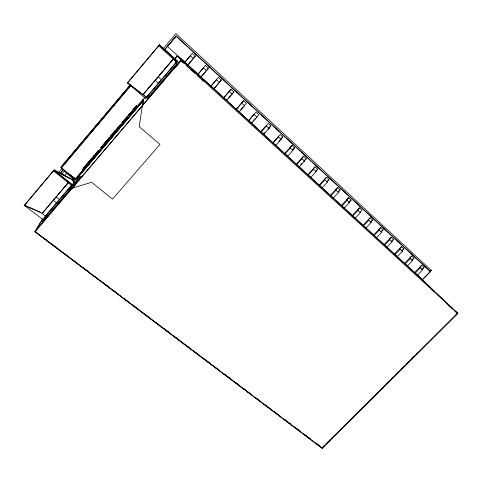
<?xml version="1.0" encoding="UTF-8"?>
<svg xmlns="http://www.w3.org/2000/svg" width="482" height="482" viewBox="0 0 482 482"><rect width="100%" height="100%" fill="white"/><g stroke="black" fill="none" stroke-linecap="round" stroke-linejoin="round"><path stroke-width="0.72" d="M155.204 80.301L158.355 83.235M108.197 138.918C107.07 139.443 107.335 141.907 108.366 140.871M147.637 97.979L147.872 95.906L175.828 63.064L176.635 64.528L173.725 67.944M142.371 105.805L143.148 100.419L77.62 177.424L71.957 188.323L91.574 182.268L112.529 199.12L159.958 144.419L139.208 126.652L143.148 100.419L143.1 101.937M142.636 104.654L142.871 103.299M142.31 105.932L143.238 100.497L77.62 177.418L82.675 175.864M143.202 94.43L173.442 58.961L176.984 62.515L177.623 61.768L177.201 61.094M55.695 197.433L56.448 196.379M53.641 199.687L53.351 200.313L56.575 202.82M137.165 106.89L137.364 106.492L136.436 105.691L134.671 107.805M135.081 109.209L134.936 109.866L135.37 109.378M90.062 162.47L94.532 156.849M134.153 108.408C134.11 110.372 136.478 103.973 137.599 106.612L132.966 112.24L132.038 111.408L132.93 109.86L132.43 110.42M129.477 116.072L132.887 112.312L132.225 113.029M74.535 181.515L71.282 178.924L54.117 169.947L24.1 205.772L24.365 205.41L42.223 213.291L43.302 211.857M53.388 170.809L71.993 185.823L72.583 185.13L74.445 181.678L71.246 179.129L54.062 170.152L53.851 170.447M128.549 115.27L131.954 111.511L132.881 112.336M132.038 111.408L136.665 105.805M132.267 110.595L136.436 105.691M123.699 123.115L124.525 121.609L122.832 123.723L121.904 122.934L126.435 117.451L127.489 118.674L130.062 115.638L129.429 116.355M129.405 116.319L129.61 115.638M86.248 164.724C88.555 161.368 81.398 171.52 86.525 166.537M130.056 115.662L129.128 114.837L126.555 117.873L127.489 116.276L126.844 116.969L131.954 111.511M127.489 118.674L127.971 118.084M128.682 114.843L128.495 115.553L129.128 114.837M125.212 119.44L122.591 122.536L123.525 123.332L126.145 120.235L125.212 119.44L124.555 120.181L124.784 119.428M93.767 157.801L93.225 158.831M123.525 123.332L122.597 122.512L123.597 120.819M122.235 124.844C121.428 122.35 117.271 127.254 119.831 127.676L122.247 124.82L120.53 126.417M54.117 169.947L24.365 205.41L43.121 219.732L45.736 215.346M121.313 124.025C119.825 125.916 114.746 129.043 116.957 131.056L118.62 129.086L117.68 128.29C115.457 130.785 120.928 124.326 119 126.742M117.68 128.29L116.017 130.261M113.909 132.219L115.662 130.122L116.59 130.905L115.306 132.448M111.125 135.996L112.053 136.816L111.125 135.996L112.192 134.255L111.71 134.791M113.403 132.815C112.758 135.424 115.632 128.507 116.686 131.188L112.053 136.816M108.866 138.129C110.492 136.749 106.751 140.298 109.191 140.184L111.782 137.117L110.842 136.334L110.209 137.051L111.101 135.496M110.131 138.756L110.113 138.539M108.251 139.4L110.842 136.334M111.264 135.309L108.715 138.292M111.541 134.978L115.662 130.122M109.191 140.184L108.263 139.364M108.854 140.563L107.914 139.78L108.854 140.563L106.257 143.624L105.13 142.654L104.118 143.732M108.36 138.726L105.817 141.702M104.907 145.209L103.757 144.154C103.082 145.974 104.323 143.594 101.395 147.462L102.335 148.239L104.919 145.178L103.967 144.431M104.293 145.835L104.684 144.931M129.634 86.555C128.519 87.019 129.562 86.489 130.261 85.814C130.116 86.935 129.218 85.151 130.158 86.049M105.13 142.654L105.395 142.196L100.871 147.667L101.804 148.438L102.268 147.811M102.335 148.239L101.407 147.426L102.588 145.534M101.804 148.438L101.949 148.113L101.021 147.341M127.676 88.875C127.531 90.056 126.609 88.224 127.567 89.122M96.888 154.095L96.418 155.132L97.304 154.101M93.592 156.614L98.286 150.661L93.592 156.614L94.52 157.421L95.002 156.831M124.398 92.761C124.242 94.02 123.296 92.134 124.272 93.026M93.888 155.74L90.242 160.446L91.285 158.807M91.538 160.452L91.182 161.217L91.737 160.657M91.405 158.662L88.929 161.554L89.863 162.314M121.554 96.364L121.169 95.834L121.826 95.81M87.983 163.211L85.428 166.236L86.368 166.995L88.929 163.976L87.983 163.211L87.369 163.904L88.453 162.133M86.043 167.362L85.103 166.597L86.043 167.362L83.488 170.387C80.976 170.411 85.007 166.85 83.398 168.079M88.929 161.554C89.074 161.868 92.424 158.247 93.791 155.861M86.368 166.995L85.447 166.194L86.441 164.772M85.712 167.453L85.91 167.061M86.115 164.874L88.628 161.91L89.544 162.705L87.887 164.645M83.488 170.387L82.561 169.586L85.079 166.639M119.879 98.117C119.723 99.479 118.705 97.491 119.741 98.4M85.754 165.308L83.259 168.23M74.746 186.01L78.813 178.009L82.362 176.918M84.778 166.694L85.591 165.495M73.74 186.877L78.253 178.069L82.458 176.773M116.62 101.985L115.933 102.045L116.307 102.582M57.105 204.814L70.185 189.462L71.939 186.13M47.736 215.544L46.519 214.611L42.38 221.726L69.986 189.312L72.427 184.69M62.461 166.182L61.214 168.043L75.282 179.28L75.728 178.448M71.993 185.823L73.234 183.461M70.119 174.791L75.325 178.949L72.481 176.557M74.897 179.015L74.222 180.28L73.276 179.527L73.957 178.268M73.445 180.726L74.65 178.467M113.728 105.636L113.36 105.094L114.059 105.016M74.716 178.876L73.113 181.232M112.125 107.311C111.957 108.83 110.866 106.739 111.951 107.631M72.788 180.009L73.842 178.057M111.438 137.057L112.035 136.279M108.878 111.161L108.143 111.318L108.51 111.824M108.076 112.228L108.263 111.89M106.335 114.174C104.931 115.138 106.112 114.017 106.95 113.445C106.775 115.065 105.642 112.909 106.757 113.782M104.407 116.457C104.226 118.126 103.076 115.945 104.208 116.807M42.952 221.226L46.706 214.755L71.884 185.172M56.4 196.608L56.171 196.999L59.388 199.512M101.184 120.283C101.003 120.807 99.907 120.145 100.75 121.018M100.352 121.38L100.569 121.012M321.934 447.724L321.862 448.043L34.945 231.764L181.039 60.274L457.9 313.523L322.271 448.393M35.005 231.661L42.735 219.033M98.653 123.284C97.159 124.41 98.388 123.115 99.262 122.555C99.069 124.314 97.876 122.085 99.045 122.928M42.549 218.894L35.108 231.734L35.963 230.727M111.113 136.026L115.752 130.399M96.737 125.549C96.539 127.356 95.322 125.103 96.502 125.941M71.698 185.028L45.368 215.978L42.145 213.508L42.404 213.08M92.918 130.08L92.671 130.483L93.526 129.357C93.321 131.218 92.074 128.941 93.285 129.76M73.517 178.183L64.437 170.935L66.835 172.96L66.636 173.285L73.294 178.599M91.369 132.026C89.977 132.658 91.972 130.863 90.755 132.755C89.532 131.948 90.797 134.243 91.008 132.339M88.845 135.02L88.58 135.442L88.453 134.833M84.754 139.985C83.862 139.033 85.163 139.732 85.302 139.105M83.735 141.075C82.289 141.835 84.338 139.834 83.127 141.798C81.85 141.033 83.181 143.371 83.41 141.353M66.835 172.96L64.461 175.767L62.064 173.749M76.855 148.649L77.735 148.076M70.8 156.295C70.233 156.156 67.992 159.343 70.203 157.005M67.986 159.741C67.884 161.024 66.841 159.355 67.697 159.614M67.052 160.741C66.95 161.476 65.45 160.783 66.359 161.783M64.245 164.272L64.817 163.41M121.904 122.934L123.241 121.241M66.07 171.556L60.919 167.32L62.654 168.706M61.823 166.061L130.423 84.79M137.599 106.612L137.195 107.149M100.871 147.667L102.232 145.944M116.686 131.188L115.361 132.881M131.833 113.258L132.273 112.631L131.755 113.113M135.665 108.733L134.996 109.541L134.056 108.787L135.315 107.137L134.056 108.787M98.521 152.384L99.214 151.432L98.605 152.065M84.019 169.736L83.669 170.158M86.899 166.35L86.543 166.772M102.865 147.588L102.509 148.016M106.787 142.973L106.438 143.401M109.715 139.539L109.36 139.961M120.349 127.037L119.94 127.531M133.496 111.589L133.14 112.017M117.216 130.724L116.963 131.026L116.029 130.236M147.323 96.057L146.179 97.34L145.956 98.961L127.543 82.753L159.446 44.868L174.062 58.232M159.446 44.868L127.507 82.988L143.009 94.653L173.068 59.274M60.865 167.399L130.206 85.175M65.353 162.374L130.459 85.169M72.077 154.776L72.68 154.065C72.427 156.24 71.011 153.854 72.36 154.559M77.427 148.552L78.337 147.359C78.096 149.456 76.728 147.094 78.036 147.829M79.62 145.841L80.229 145.124C80.096 145.781 78.741 145.082 79.632 146.046M85.031 139.539L85.91 138.382C85.688 140.364 84.38 138.039 85.639 138.822M113.897 105.329L114.68 104.281C114.517 105.751 113.451 103.69 114.517 104.588M121.693 96.087L122.446 95.075C122.289 96.37 121.325 94.454 122.32 95.346M61.678 167.344L130.767 85.447M61.214 168.043L130.64 85.76M58.515 172.719L62.039 168.507M163.32 48.562L175.93 33.62L431.354 270.45L422.28 279.668M89.387 162.892L88.314 164.669L88.766 164.163M112.228 136.593L113.119 135.032L112.637 135.569M59.991 173.496L63.395 169.471M164.428 49.869L176.207 36.126L430.492 271.577L422.395 279.807M60.202 173.424L63.6 169.399M164.483 49.851L176.111 36.078L429.414 270.619M176.207 36.126L167.489 46.435L422.744 280.126M62.015 173.821L64.437 170.935M95.719 153.818L97.093 152.065L95.478 154.361L96.978 152.469L95.689 153.891M128.772 114.981L130.134 113.258L129.074 114.385M96.659 154.589L97.105 154.059L96.623 154.662M129.7 115.776L130.152 115.252M135.671 109.028L136.008 108.631M50.538 203.338L51.502 202.211M58.726 193.704L59.635 192.631M63.986 187.516L64.956 186.365M66.902 184.076L67.878 182.931M144.058 93.255L143.009 94.653M148.088 88.507L149.547 86.79M151.005 85.079L152.457 83.362M156.505 78.596L157.469 77.638M159.47 75.114L160.337 74.089M162.073 72.047L163.037 70.914M164.476 69.215L165.916 67.522M167.356 65.823L168.32 64.69M170.242 62.431L171.206 61.298M42.223 213.291L68.227 182.684M42.145 213.508L68.45 182.545M71.734 179.503L73.632 177.274M71.848 179.467L73.306 177.75M174.707 59.159L177.629 55.719L181.051 60.292L34.945 231.764M72.192 179.87L74.192 177.503M72.535 180.141L74.047 178.34M72.878 179.87L73.86 178.695M72.342 180.623L73.276 179.527M125.151 118.994L126.356 117.692M107.432 140.087L109.197 137.979M113.228 133.243L114.511 131.598L113.21 133.297M85.103 166.597L84.489 167.296M98.828 151.005L100.256 149.33M75.325 178.949L82.994 169.899M88.29 163.705L89.785 161.922M98.961 151.167L101.419 148.245M104.293 144.895L105.781 143.118M126.121 119.241L127.109 118.048M138.732 104.419L140.196 102.66M141.642 100.997L143.094 99.286M75.282 179.28L83.085 170.116M88.447 163.814L89.905 162.097M98.677 151.782L102.094 147.775M104.528 144.907L105.992 143.19M112.324 135.743L113.3 134.599M115.252 132.303L116.222 131.158M120.614 126.001L124.513 121.422M125.971 119.705L126.947 118.554M137.183 106.528L144.98 97.358M85.031 168.001L85.868 167.013M94.418 156.963L93.165 158.433L93.677 157.867M96.045 155.053L96.978 153.957M104.383 145.257L105.841 143.54M107.173 141.973L108.022 140.973M112.475 135.761L113.397 134.659M125.712 120.217L127.362 118.241L126.079 119.783M134.586 109.757L135.593 108.601M118.367 129.224L119.681 127.682M94.52 157.421L99.19 151.74L98.521 152.426M77.801 177.569L143.329 100.575M73.487 182.811L74.445 181.678M175.352 63.13L176.298 61.949M176.581 61.823L146.335 97.364L127.543 82.753M176.834 63.979L175.647 62.895L176.442 64.359L147.365 98.497L147.691 95.743L149.39 97.237M43.543 220.738L44.995 219.033M45.965 217.894L47.905 215.623M48.869 214.484L56.135 205.953M149.492 96.388L150.462 95.255M151.914 93.544L153.372 91.839M154.824 90.134L155.794 88.995M157.735 86.718L158.705 85.579M160.157 83.874L161.609 82.169M163.067 80.458L164.519 78.753M165.489 77.614L166.941 75.909M168.393 74.204L169.851 72.493M170.821 71.36L172.755 69.083M68.685 192.33L69.661 191.185M174.827 67.769L181.136 60.364L177.713 55.798M175.267 67.456L181.232 60.455M183.202 62.6L179.244 57.045M105.046 144.504L106.191 143.281L105.263 142.503M184.847 62.347L190.348 55.743L193.372 58.521L187.793 65.046L184.763 62.25L192.372 53.333L195.331 56.063L193.372 58.521M105.968 141.539L106.426 141.021L105.323 142.841L107.902 139.81L107.281 140.497M134.984 109.589L135.84 108.631M125.983 120.434L125.645 120.813M118.307 129.447L118.62 129.086M104.757 145.371L104.431 145.745M108.685 140.756L108.215 141.28M111.619 137.31L111.294 137.683M85.88 167.555L85.428 168.055M198.012 74.397L203.464 67.835L206.477 70.601L200.916 77.06L197.891 74.27L205.477 65.45L208.393 68.143L206.477 70.601M208.393 68.143L200.916 77.06M210.977 86.272L216.388 79.753L219.382 82.506L213.839 88.887L210.827 86.109L218.418 77.409L221.268 80.048L219.382 82.506M231.101 89.146L223.564 97.774L226.57 100.545L232.095 94.231L229.119 91.49L231.143 89.176L233.945 91.773L232.095 94.231M223.75 97.966L229.119 91.49M227.317 99.274L226.57 100.545M228.727 97.659L231.083 94.966M232.023 93.894L233.945 91.773M243.633 100.732L236.12 109.269L239.114 112.029L244.621 105.781L241.657 103.058L243.633 100.732L246.441 103.323L244.049 105.95M236.337 109.486L241.657 103.058M240.765 109.673L243.109 107.01M248.742 120.843L254.02 114.457L256.966 117.162L251.477 123.35L248.489 120.59L255.978 112.143L258.756 114.71L256.966 117.162M252.219 121.97L251.218 123.091L251.477 123.35M253.713 120.283L255.207 118.596M260.961 132.032L266.438 125.898L266.197 125.688L269.131 128.381L263.66 134.502L260.678 131.755L268.143 123.392L270.884 125.929L268.884 128.164L269.131 128.381M264.865 132.55L263.371 134.219L263.66 134.502M267.847 129.212L270.884 125.929M273.011 143.058L278.463 136.99L278.198 136.755L281.12 139.437L275.668 145.492L272.698 142.756L280.199 134.532L282.844 136.984L280.849 139.196L281.12 139.437M278.819 141.328L279.807 140.232M280.801 139.129L282.844 136.984M291.953 145.413L284.543 153.601L287.501 156.331L292.935 150.336L290.031 147.667L291.953 145.413L294.629 147.884L292.64 150.077L292.935 150.336M284.88 153.927L290.321 147.926L290.031 147.667M292.092 150.547L294.629 147.884M303.606 156.186L296.219 164.29L299.171 167.007L304.588 161.078L301.696 158.421L303.606 156.186L306.251 158.626L304.269 160.795L304.588 161.078M296.587 164.645L302.009 158.698L301.696 158.421M300.762 164.495L301.75 163.416M303.714 161.259L306.251 158.626M315.095 166.808L307.727 174.827L310.673 177.539L316.072 171.67L313.192 169.025L315.095 166.808L317.704 169.218L315.728 171.369L316.072 171.67M308.125 175.207L313.529 169.327L313.192 169.025M315.668 171.285L317.138 169.682M326.416 177.28L319.078 185.221L322.012 187.926L327.392 182.112L324.531 179.485L326.416 177.28L329.001 179.666L327.031 181.792L327.392 182.112M319.5 185.624L324.886 179.798L324.531 179.485M326.965 181.702L329.001 179.666M337.587 187.606L330.272 195.469L333.201 198.162L338.557 192.408L335.713 189.794L337.587 187.606L340.141 189.962L338.177 192.065L338.557 192.408M330.718 195.897L336.087 190.131L335.713 189.794M338.105 191.975L340.141 189.962M348.6 197.789L341.31 205.573L344.226 208.26L349.571 202.567L346.733 199.958L348.6 197.789L351.125 200.12L349.167 202.205L349.571 202.567M341.786 206.025L347.13 200.313L346.733 199.958M348.607 202.627L351.125 200.12M359.464 207.832L352.197 215.544L355.107 218.219L360.434 212.58L357.608 209.989L359.464 207.832L361.958 210.134L360.012 212.201L360.434 212.58M352.697 216.014L358.024 210.363L357.608 209.989M370.182 217.744L362.94 225.377L365.838 228.046L371.146 222.461L368.338 219.876L370.182 217.744L372.646 220.021L370.706 222.063L371.146 222.461M363.458 225.871L368.772 220.268L368.338 219.876M370.477 222.106L372.646 220.021M380.75 227.516L373.532 235.071L376.424 237.734L381.708 232.203L378.918 229.637L380.75 227.516L383.19 229.763L381.25 231.788L381.708 232.203M374.08 235.59L379.37 230.047L378.918 229.637M381.021 231.83L383.19 229.763M391.179 237.156L383.985 244.645L386.865 247.296L392.137 241.819L389.354 239.265L391.179 237.156L393.589 239.379L391.661 241.386L392.137 241.819M384.552 245.181L389.83 239.687L389.354 239.265M391.426 241.422L393.589 239.379M401.464 246.67L394.3 254.086L397.168 256.731L402.422 251.303L399.65 248.76L401.464 246.67L403.85 248.869L401.928 250.857L402.422 251.303M394.885 254.641L400.144 249.2L399.65 248.76M401.693 250.887L403.85 248.869M411.616 256.056L404.476 263.401L407.338 266.04L412.568 260.66L409.814 258.129L411.616 256.056L413.972 258.232L412.062 260.202L412.568 260.66M405.085 263.973L410.321 258.587L409.814 258.129M411.821 260.226L413.972 258.232M421.636 265.317L414.52 272.595L417.37 275.222L422.587 269.896L419.846 267.377L421.636 265.317L423.967 267.474L422.057 269.42L422.587 269.896M415.147 273.186L420.364 267.853L419.846 267.377M421.816 269.438L423.967 267.474M429.516 271.697L431.029 270.161L431.354 270.45M454.978 311.143L457.352 313.017M457.484 313.143L321.837 448.067L322.295 448.368M324.675 445.368L322.006 448.025L35.758 232.222M326.814 443.247L330.013 440.066M376.442 393.884L377.508 392.824M381.244 389.107L382.847 387.516M386.582 383.799L388.185 382.208M391.384 379.021L392.987 377.43M396.186 374.243L398.325 372.122M401.524 368.935L403.657 366.814M406.326 364.163L408.995 361.506M411.128 359.385L414.333 356.198M416.466 354.077L417.533 353.017M455.96 314.8L457.557 313.204M68.179 158.867L68.245 159.548M80.825 143.877L80.934 144.51M94.201 128.019L94.345 128.61M65.811 161.85L65.45 161.934L65.757 162.5M101.901 118.891L102.07 119.458M73.963 152.185L73.613 152.252L73.927 152.812M75.855 149.944L75.56 150.185M109.643 109.715L109.83 110.258M86.658 137.141L86.344 137.123L86.664 137.713M96.846 125.055L96.539 125.073L96.888 125.597M71.607 155.198L71.161 155.397M73.493 152.957L73.017 153.053M100.081 121.223L100.135 121.753M24.455 205.169L27.197 206.386M28.571 206.989L40.235 212.14M81.681 143.25L81.271 143.413M107.805 112.065L107.884 112.565M89.309 134.213L88.917 134.351M92.526 130.399L92.08 130.363L92.424 130.893M69.794 178.593L53.924 170.315L72.583 185.13M79.325 146.305L78.717 146.16L79.024 146.769M87.543 136.557L87.001 136.623M127.941 88.2L128.085 88.622M95.201 127.483L94.677 127.519M115.698 102.925L115.306 102.78L115.68 103.323M118.271 99.876L117.885 99.726L118.265 100.262M102.895 118.361L102.401 118.367M120.223 97.563L119.922 97.593M110.631 109.191L110.161 109.167M125.471 91.351L125.181 91.357M126.097 90.604L125.724 90.435L126.115 90.959M195.331 56.063L187.793 65.046M123.645 93.767L123.133 93.508L123.519 94.032M37.403 233.469L91.544 274.234M92.743 275.138L101.166 281.482M102.371 282.386L121.018 296.43M122.223 297.334L152.3 319.982M153.499 320.892L161.922 327.23M163.127 328.14L171.55 334.478M172.749 335.382L181.172 341.726M182.377 342.63L191.396 349.426M192.601 350.33L201.024 356.674M202.229 357.578L210.646 363.922M211.851 364.826L220.877 371.622M232.306 380.232L223.883 373.887L229.944 378.358M233.505 381.135L241.928 387.474M243.133 388.384L250.953 394.27M255.165 397.439L261.78 402.422M262.985 403.332L271.402 409.67M272.607 410.58L281.03 416.918M284.639 419.635L290.652 424.166M300.882 431.866L294.261 426.883L300.292 431.402M310.504 439.114L303.889 434.131L310.51 439.108M35.909 232.047L37.554 233.288M43.567 237.825L47.778 240.994M51.381 243.717L57.997 248.7M63.407 252.785L67.619 255.954M73.029 260.039L77.837 263.66M82.645 267.287L88.055 271.372M94.671 276.355L98.28 279.078M102.485 282.247L108.498 286.784M112.107 289.501L118.723 294.49M124.133 298.569L128.339 301.744M133.749 305.823L138.563 309.45M143.371 313.077L148.781 317.156M155.397 322.145L159 324.862M163.211 328.037L169.224 332.574M172.833 335.291L179.443 340.28M182.449 342.545L183.654 343.449M184.853 344.359L189.065 347.534M194.475 351.613L199.283 355.24M204.097 358.867L209.507 362.946M213.713 366.121L214.918 367.025M216.117 367.935L219.726 370.652M233.553 381.081L239.566 385.612M243.175 388.335L249.784 393.318M255.201 397.403L260.009 401.024M264.817 404.651L270.227 408.736M274.439 411.905L280.452 416.442M284.657 419.611L290.67 424.148M221.268 80.048L213.839 88.887M54.062 170.152L72.716 184.974M67.805 172.942L68.962 173.869M70.167 174.707L71.324 175.629M101.009 147.504L101.943 148.275M110.83 136.364L111.77 137.147M115.547 130.423L116.548 131.345M115.409 130.586L116.337 131.369M115.397 130.99L116.337 131.779M122.042 122.765L122.97 123.561M126.224 117.849L127.158 118.644M130.369 113.391L131.303 114.192M128.875 114.891L129.809 115.686M136.382 106.323L137.316 107.131M136.533 105.962L137.46 106.769M144.251 95.352L146.353 97.195M174.02 58.153L159.361 45.115L177.623 61.768M429.094 270.33L430.492 271.577M161.38 79.687L158.223 76.752M174.086 57.9L177.768 61.6L159.512 44.977M176.984 62.515L158.662 45.796M180.328 58.027L205.82 81.368M206.429 81.934L418.888 276.463M181.069 60.648L184.311 63.612M186.528 65.642L189.299 68.179M190.408 69.191L194.849 73.252M197.62 75.788L200.398 78.325M201.506 79.337L203.723 81.368M447.766 304.546L449.435 306.07M451.652 308.1L452.761 309.113M416.737 274.626L417.37 275.222M406.724 265.462L407.338 266.04M396.578 256.171L397.168 256.731M386.293 246.754L386.865 247.296M375.876 237.216L376.424 237.734M418.268 275.885L457.9 313.523M421.642 279.367L425.889 283.404M427.51 284.94L434.529 291.616M436.686 293.665L442.621 299.31M445.862 302.389L452.339 308.552M454.496 310.601L457.195 313.167M365.314 227.546L365.838 228.046M354.601 217.744L355.107 218.219M343.75 207.802L344.226 208.26M332.743 197.728L333.201 198.162M321.584 187.516L322.012 187.926M310.269 177.153L310.673 177.539M298.792 166.645L299.171 167.007M287.158 155.993L287.501 156.331M275.349 145.184L275.668 145.492M175.328 60.684L175.707 61.347M78.813 178.009L79.614 180.129M74.921 150.667C74.975 151.794 75.957 150.444 74.921 150.667M118.47 126.995L117.584 128.23L119.084 126.471L118.47 126.995M177.503 55.551L175.068 58.412L177.533 55.587M320.729 446.814L315.921 443.193L320.729 446.814"/></g></svg>
